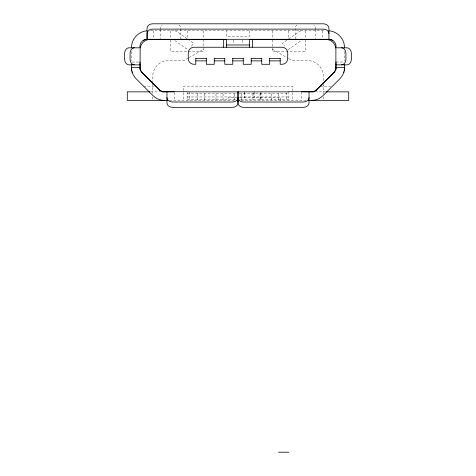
<?xml version="1.0" encoding="UTF-8"?>
<svg xmlns="http://www.w3.org/2000/svg" width="476" height="476" viewBox="0 0 476 476"><rect width="100%" height="100%" fill="white"/><g stroke="black" fill="none" stroke-linecap="round" stroke-linejoin="round"><path stroke-width="0.36" stroke-dasharray="2.38 1.78" d="M323.24 86.168L323.24 84.746L323.24 94.058M191.483 46.172L193.518 43.262L189.091 40.163M286.909 40.163L282.482 43.262L284.517 46.172M288.593 38.984L298.868 31.791A5.682 5.682 0 0 1 302.129 30.762M288.051 49.772L301.159 40.591M188.413 58.012L183.932 60.595L168.385 60.595A15.631 15.631 0 0 0 152.76 76.225L152.76 83.127M189.014 57.661L203.621 49.23M150.696 30.762L325.304 30.762M132.155 62.017L139.974 62.017M336.026 62.017L343.845 62.017M143.544 86.168L155.598 86.168M320.402 86.168L332.456 86.168M150.642 91.85L160.959 91.85M315.041 91.85L325.358 91.85M187.139 93.558L238.369 93.558M239.113 93.558L288.861 93.558M187.139 96.967L236.578 96.967M240.13 96.967L288.861 96.967M237.714 97.532L228.058 97.532L228.058 100.376M239.458 97.532L280.62 97.532L280.62 100.376M187.139 99.668L235.4 99.668M240.6 99.668L288.861 99.668M169.396 100.376L234.769 100.376M241.231 100.376L306.603 100.376M272.379 49.23L288.26 58.399M288.867 58.75L292.068 60.595L307.615 60.595A15.631 15.631 0 0 1 323.24 76.225L323.24 81.747M187.092 38.764L177.131 31.791A5.682 5.682 0 0 0 173.871 30.762M174.841 40.591L187.949 49.772M344.553 51.473L344.553 61.005M323.24 96.824L323.24 99.668M322.532 30.762L322.532 38.574M315.427 29.286L315.427 27.067A5.682 2.844 0 0 0 313.761 25.061M315.427 29.625L315.427 39.288M305.342 30.762L305.342 38.574M305.342 39.431L305.342 51.36L272.379 51.36L272.379 39.431M301.79 91.85L301.79 100.376M295.536 39.288L295.536 27.067A5.682 2.844 0 0 1 297.202 25.061M292.698 91.142L292.698 86.168L183.302 86.168L183.302 91.85M292.698 92.564L292.698 100.376M288.861 91.707L288.861 100.376M288.432 30.762L288.432 38.574M286.588 92.564L286.588 100.376M278.49 93.558L278.49 101.227M272.379 30.762L272.379 39.288M271.385 93.558L271.385 101.227M261.015 92.564L261.015 100.376M260.449 92.564L260.449 100.376M260.021 93.558L260.021 101.227M254.214 91.85L254.214 97.532M253.892 92.564L253.892 97.532M252.917 93.558L252.917 101.227M249.65 30.762L249.65 36.444L226.35 36.444L226.35 30.762M244.837 91.85L244.837 97.532M244.515 92.564L244.515 97.532M242.546 40.121L242.546 44.274M241.552 93.558L241.552 101.227M234.448 93.558L234.448 101.227M233.454 40.121L233.454 44.274M223.083 93.558L223.083 101.227M215.979 93.558L215.979 101.227M204.615 93.558L204.615 101.227M203.621 30.762L203.621 38.574M203.621 39.288L203.621 51.36L170.658 51.36L170.658 39.431M197.51 93.558L197.51 101.227M189.412 91.85L189.412 100.376M187.568 30.762L187.568 38.574M187.139 91.85L187.139 100.376M183.302 92.564L183.302 100.376M180.464 39.288L180.464 27.067A5.682 2.844 0 0 0 178.797 25.061M174.21 92.564L174.21 100.376M170.658 30.762L170.658 39.288M160.573 29.286L160.573 27.067A5.682 2.844 0 0 1 162.239 25.061M160.573 29.625L160.573 39.288M153.468 30.762L153.468 39.288M152.76 83.33L152.76 93.272M152.76 96.824L152.76 99.668M131.447 51.473L131.447 61.005"/><path stroke-width="0.71" d="M336.002 64.861L346.998 64.861A5.682 4.373 -90 0 0 351.371 59.173L351.371 53.491A5.682 4.373 -90 0 0 346.998 47.808L336.002 47.808A7.223 7.223 0 0 0 328.928 39.288L328.928 28.245A5.682 4.445 0 0 0 323.24 23.8L152.76 23.8A5.682 4.445 0 0 0 147.072 28.245L147.072 39.288A7.223 7.223 0 0 0 139.974 47.808L129.002 47.808A5.682 4.373 -90 0 0 124.629 53.491L124.629 59.173A5.682 4.373 -90 0 0 129.002 64.861L139.998 64.861M344.255 70.65L344.553 64.516M335.669 69.823L335.788 69.436M343.726 72.62L344.023 71.644M335.294 70.74L335.491 70.317A7.211 7.152 0 0 0 335.967 68.526L336.026 62.017M237.714 98.901L237.238 99.799A5.682 4.445 0 0 1 232.318 102.019L172.645 102.019A5.682 4.445 0 0 1 166.963 97.58M315.725 90.654L334.265 72.281M143.092 40.484L144.996 39.591L147.072 39.288L328.928 39.288L331.004 39.591L332.908 40.484M226.35 39.431L150.059 39.431A9.942 9.942 0 0 0 140.111 49.373L140.111 67.538A7.104 7.104 0 0 0 142.193 72.56L159.258 89.631A7.104 7.104 0 0 0 164.285 91.707L187.139 91.707M249.65 39.431L325.941 39.431A9.942 9.942 0 0 1 335.889 49.373L335.889 67.538A7.104 7.104 0 0 1 333.807 72.56L316.742 89.631A7.104 7.104 0 0 1 311.715 91.707L288.861 91.707M226.35 44.97L249.65 44.97M195.803 58.607L206.316 58.607M214.271 58.607L224.785 58.607M232.746 58.607L243.254 58.607M251.215 58.607L261.729 58.607M269.684 58.607L280.197 58.607M195.803 60.88L206.316 60.88M214.271 60.88L224.785 60.88M232.746 60.88L243.254 60.88M251.215 60.88L261.729 60.88M269.684 60.88L280.197 60.88M149.904 91.85L127.27 91.85L127.27 100.376L167.594 100.376M162.132 91.85L174.21 91.85M187.609 91.85L288.391 91.85M301.79 91.85L313.868 91.85M326.096 91.85L348.729 91.85L348.729 100.376L308.406 100.376M237.714 97.532L238.857 97.532M237.292 101.227L238.708 101.227M278.49 452.2L288.861 452.2M160.275 90.654L141.735 72.281M238.286 98.901L238.762 99.799A5.682 4.445 0 0 0 243.682 102.019L303.355 102.019A5.682 4.445 0 0 0 309.037 97.58M140.706 70.74L140.509 70.317A7.211 7.152 0 0 1 140.033 68.526L139.974 62.017M140.212 69.436L140.331 69.823M131.977 71.644L132.274 72.62M131.745 70.65L131.447 64.516M309.037 91.85L309.037 102.893A5.682 4.445 0 0 1 303.355 107.338L243.682 107.338A5.682 4.445 0 0 1 238.762 105.119L238.286 104.214L238.286 91.85M280.197 58.411L280.197 64.29L282.042 64.29A5.682 5.682 0 0 0 287.724 58.607L287.724 52.925A5.682 5.682 0 0 0 282.042 47.243L193.958 47.243A5.682 5.682 0 0 0 188.276 52.925L188.276 58.607A5.682 5.682 0 0 0 193.958 64.29L195.803 64.29L195.803 58.411M269.684 58.411L269.684 64.29L261.729 64.29L261.729 58.411M252.488 39.431L252.488 47.243M251.215 58.411L251.215 64.29L243.254 64.29L243.254 58.411M249.65 39.288L249.65 47.243M237.714 91.85L237.714 104.214L237.238 105.119A5.682 4.445 0 0 1 232.318 107.338L172.645 107.338A5.682 4.445 0 0 1 166.963 102.893L166.963 91.85M232.746 58.411L232.746 64.29L224.785 64.29L224.785 58.411M226.35 39.288L226.35 47.243M223.512 39.431L223.512 47.243M214.271 58.411L214.271 64.29L206.316 64.29L206.316 58.411M147.072 39.026L147.072 33.558A5.682 4.445 0 0 1 152.76 29.119L323.24 29.119A5.682 4.445 0 0 1 328.928 33.558M164.226 100.376A15.631 15.631 0 0 1 153.171 95.801L136.023 78.647A15.631 15.631 0 0 1 131.447 67.598L139.974 67.598A7.104 7.104 0 0 0 142.05 72.62M311.774 100.376A15.631 15.631 0 0 0 322.829 95.801L339.977 78.647A15.631 15.631 0 0 0 344.553 67.598L336.026 67.598A7.104 7.104 0 0 1 333.95 72.62M131.447 47.808A17.112 17.112 0 0 1 147.072 30.762M134.446 47.808A5.682 4.373 -90 0 0 130.073 53.491L130.073 59.173A5.682 4.373 -90 0 0 134.446 64.861M164.226 91.85A7.104 7.104 0 0 1 159.204 89.774M328.928 30.762A17.112 17.112 0 0 1 344.553 47.808M341.554 47.808A5.682 4.373 -90 0 1 345.927 53.491L345.927 59.173A5.682 4.373 -90 0 1 341.554 64.861M316.796 89.774A7.104 7.104 0 0 1 311.774 91.85"/></g></svg>
